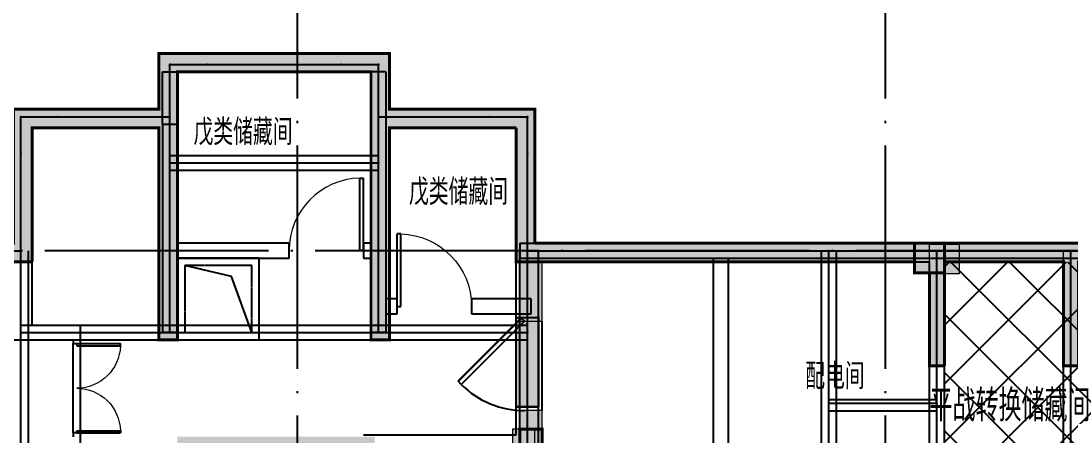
# Model space of a CAD drawing. Extents: x 290727 to 13733020, y 1731457 to 3643100.
# Drawn here: x 697470 to 711570, y 2246152 to 2251715 of the extents above; entities that cross this region are included whole.
import ezdxf

# ---------------------------------------------------------------- set-up
doc = ezdxf.new("R2010")
doc.units = 0
doc.header["$LTSCALE"] = 10
doc.header["$PDSIZE"] = 0.5
for name, pattern in [('DASH', [0.35, 0.25, -0.1]), ('DASHED', [0.75, 0.5, -0.25]), ('DOTE', [2.42, 2, -0.2, 0.02, -0.2])]:
    doc.linetypes.add(name, pattern=pattern)
doc.layers.get('0').update_dxf_attribs({"linetype": 'CONTINUOUS'})
for name, color, linetype, true_color in [('1106', 7, 'CONTINUOUS', 0x89bf5f), ('2106', 7, 'CONTINUOUS', 0x64cfcf), ('2206', 7, 'CONTINUOUS', 0x3474d4)]:
    doc.layers.add(name, color=color, linetype=linetype, true_color=true_color)
for name, color, linetype in [('21000', 5, 'CONTINUOUS'), ('BEAM_CONT', 4, 'CONTINUOUS'), ('BEAM_DASH', 144, 'DASHED'), ('COLU', 2, 'CONTINUOUS'), ('DOTE', 8, 'DOTE'), ('PUB_HATCH', 8, 'CONTINUOUS'), ('PUB_TEXT', 7, 'CONTINUOUS'), ('WALL', 255, 'CONTINUOUS'), ('WINDOW', 4, 'CONTINUOUS'), ('X-人防$0$PUB_HATCH', 8, 'CONTINUOUS'), ('主楼轴线', 8, 'CONTINUOUS'), ('作业图', 4, 'CONTINUOUS'), ('填充', 8, 'CONTINUOUS'), ('房间名称', 7, 'CONTINUOUS'), ('文字', 4, 'CONTINUOUS'), ('集水坑', 181, 'DASH')]:
    doc.layers.add(name, color=color, linetype=linetype)
for name, color, linetype, lineweight in [('_0', 7, 'CONTINUOUS', 15), ('X-人防$0$人防', 210, 'CONTINUOUS', 20), ('砼墙', 8, 'CONTINUOUS', 35)]:
    doc.layers.add(name, color=color, linetype=linetype, lineweight=lineweight)
doc.layers.add('DIM_MODI', color=6, linetype='CONTINUOUS', plot=False)
doc.layers.get('0').off()
doc.styles.add('_TCH_DIM', font='SIMPLEX', dxfattribs={"bigfont": 'GBCBIG'})
doc.styles.add('HNSJY', font='HNSJY-07', dxfattribs={"width": 0.8, "bigfont": 'HNSJY-HZ'})

# ---------------------------------------------------------------- blocks, each defined once
blk = doc.blocks.new('A$C55C93FC2')
at = {"layer": 'DOTE', "linetype": 'DOTE', "ltscale": 150}
for p, q in [((216248.6, 127235.5), (216248.6, 82642.4)), ((224148.6, 127235.5), (224148.6, 82642.4))]:
    blk.add_line(p, q, dxfattribs=at)
blk = doc.blocks.new('$DorLib2D$00000002')
for p, q in [((-0.5, 0), (-0.5, 0.4875)), ((-0.475, 0.4875), (-0.5, 0.4875)), ((-0.475, 0), (-0.475, 0.4875)), ((0.475, 0), (0.475, 0.4875)), ((0.475, 0.4875), (0.5, 0.4875)), ((0.5, 0), (0.5, 0.4875)), ((-0.5, 0), (-0.475, 0)), ((0.5, 0), (0.475, 0))]:
    blk.add_line(p, q)
at = {"lineweight": 13}
for centre, start, end in [((-0.4875, 0), 0, 88.53072), ((0.4875, 0), 91.46928, 180)]:
    blk.add_arc(centre, 0.4875, start, end, dxfattribs=at)
blk = doc.blocks.new('$DorLib2D$00000001')
for p, q in [((0.45, 0.975), (0.5, 0.975)), ((0.45, 0), (0.45, 0.975)), ((0.5, 0), (0.5, 0.975)), ((0.5, 0), (0.45, 0))]:
    blk.add_line(p, q)
at = {"lineweight": 13}
blk.add_arc((0.475, 0), 0.975, 91.4693, 180, dxfattribs=at)
blk = doc.blocks.new('X-人防$0$$DorLib2D$00000083')
for p, q in [((-0.207, 0.782), (-0.172, 0.817)), ((0.5, 0.075), (-0.207, 0.782)), ((0.5, 0.075), (0.535, 0.11))]:
    blk.add_line(p, q)
at = {"const_width": 0.025}
blk.add_lwpolyline([(0.535, 0.11), (-0.172, 0.817)], dxfattribs=at)
blk.add_arc((0.5, 0.075), 1, 135, 180)
blk = doc.blocks.new('车库建筑作业图')
at = {"layer": '_0'}
h = blk.add_hatch(color=8, dxfattribs=at)
h.dxf.hatch_style = 1
h.paths.add_polyline_path([(689020, 2238479), (689020, 2238679), (689620, 2238679), (689620, 2245230), (691870, 2245230), (691870, 2248730), (697370, 2248730), (697370, 2250530), (699320, 2250530), (699320, 2251280), (702420, 2251280), (702420, 2250530), (704370, 2250530), (704370, 2248730), (709870, 2248730), (716970, 2248730), (716970, 2250530), (718920, 2250530), (718920, 2251280), (722020, 2251280), (722020, 2250530), (723970, 2250530), (723970, 2248730), (729470, 2248730), (729470, 2243730), (730370, 2243730), (730370, 2238480), (730370, 2238230), (727870, 2238230), (727870, 2236530), (724092, 2236530), (724092, 2236780), (727620, 2236780), (727620, 2238230), (726170, 2238230), (726170, 2238480), (726870, 2238480), (726870, 2239880), (727070, 2239880), (727070, 2238480), (730120, 2238480), (730120, 2243480), (729220, 2243480), (729220, 2243530), (727820, 2243530), (727820, 2243730), (729220, 2243730), (729220, 2248480), (723720, 2248480), (723720, 2250280), (722020, 2250280), (722020, 2247430), (721770, 2247430), (721770, 2251030), (719170, 2251030), (719170, 2247430), (718920, 2247430), (718920, 2250280), (717220, 2250280), (717220, 2248480), (711670, 2248480), (711670, 2247080), (711470, 2247080), (711470, 2248480), (709870, 2248480), (709870, 2247080), (709670, 2247080), (709670, 2248480), (704120, 2248480), (704120, 2250280), (702420, 2250280), (702420, 2247430), (702170, 2247430), (702170, 2251030), (699570, 2251030), (699570, 2247430), (699320, 2247430), (699320, 2250280), (697620, 2250280), (697620, 2248480), (692120, 2248480), (692120, 2244930), (689870, 2244930), (689870, 2238479)])
h.paths.add_polyline_path([(692120, 2244130), (692120, 2243730), (693520, 2243730), (693520, 2243530), (692120, 2243530), (692120, 2243480), (691220, 2243480), (691220, 2240280), (690970, 2240280), (690970, 2243730), (691870, 2243730), (691870, 2244130)], flags=17)
h.paths.add_polyline_path([(699770, 2245930), (701970, 2245930), (701970, 2245930), (702220, 2245930), (702220, 2246130), (699570, 2246130), (699570, 2245530), (699770, 2245530)], flags=17)
h.paths.add_polyline_path([(697320, 2243480), (698270, 2243480), (698270, 2243730), (697570, 2243730), (697570, 2245530), (697320, 2245530)], flags=17)
h.paths.add_polyline_path([(704370, 2245930), (704370, 2246230), (704070, 2246230), (704070, 2245930)], flags=17)
h.paths.add_polyline_path([(711670, 2243730), (711670, 2244130), (711470, 2244130), (711470, 2243530), (713120, 2243530), (713120, 2243730)], flags=17)
h.paths.add_polyline_path([(703470, 2243480), (704370, 2243480), (704370, 2245180), (704170, 2245180), (704170, 2243730), (703470, 2243730)], flags=17)
h.paths.add_polyline_path([(709870, 2243530), (709870, 2244130), (709670, 2244130), (709670, 2243730), (708220, 2243730), (708220, 2243530)], flags=17)
h.paths.add_polyline_path([(716970, 2243480), (717870, 2243480), (717870, 2243730), (717170, 2243730), (717170, 2245180), (716970, 2245180)], flags=17)
h.paths.add_polyline_path([(719370, 2245930), (721570, 2245930), (721570, 2245530), (721770, 2245530), (721770, 2246130), (719120, 2246130), (719120, 2245930)], flags=17)
h.paths.add_polyline_path([(723070, 2243480), (724020, 2243480), (724020, 2245530), (723770, 2245530), (723770, 2243730), (723070, 2243730)], flags=17)
h.paths.add_polyline_path([(717870, 2239980), (717870, 2242230), (717620, 2242230), (717620, 2239980)], flags=17)
h.paths.add_polyline_path([(723320, 2239980), (723320, 2242230), (723070, 2242230), (723070, 2239980)], flags=17)
h.paths.add_polyline_path([(720370, 2240330), (720570, 2240330), (720570, 2238230), (719770, 2238230), (719770, 2238480), (720370, 2238480)], flags=17)
h.paths.add_polyline_path([(717270, 2245930), (717270, 2246230), (716970, 2246230), (716970, 2245930)], flags=17)
h.paths.add_polyline_path([(691370, 2238230), (690970, 2238230), (690970, 2240280), (691220, 2240280), (691220, 2238480), (691370, 2238480)], flags=17)
h.paths.add_polyline_path([(710770, 2238480), (710970, 2238480), (710970, 2238230), (710370, 2238230), (710370, 2238480), (710570, 2238480), (710570, 2239880), (710770, 2239880)], flags=16)
h.paths.add_polyline_path([(706670, 2238230), (707470, 2238230), (707470, 2239880), (707270, 2239880), (707270, 2238480), (706670, 2238480)], flags=16)
h.paths.add_polyline_path([(700770, 2238230), (701570, 2238230), (701570, 2238480), (700970, 2238480), (700970, 2240330), (700770, 2240330)], flags=17)
h.paths.add_polyline_path([(694270, 2238230), (695070, 2238230), (695070, 2238480), (694470, 2238480), (694470, 2239880), (694270, 2239880)], flags=16)
h.paths.add_polyline_path([(703720, 2239980), (703720, 2242230), (703470, 2242230), (703470, 2239980)], flags=17)
h.paths.add_polyline_path([(698270, 2240180), (698270, 2242230), (698020, 2242230), (698020, 2240180)], flags=17)
h.paths.add_polyline_path([(714670, 2238230), (713870, 2238230), (713870, 2239880), (714070, 2239880), (714070, 2238480), (714670, 2238480)], flags=16)
edge = h.paths.add_edge_path(flags=17)
edge.add_line((691220, 2240280), (691220, 2238480))
edge.add_line((691220, 2238480), (691370, 2238480))
edge.add_line((691370, 2238480), (691370, 2238230))
edge.add_line((691370, 2238230), (690970, 2238230))
edge.add_line((690970, 2238230), (690970, 2240280))
edge.add_line((714070, 2238480), (714070, 2239880))
edge.add_line((714070, 2239880), (713870, 2239880))
edge.add_line((713870, 2239880), (713870, 2238230))
edge.add_line((713870, 2238230), (714670, 2238230))
h = blk.add_hatch(color=256, dxfattribs=at)
h.dxf.hatch_style = 1
h.paths.add_polyline_path([(710070, 2248718), (710070, 2248318), (709670, 2248318), (709670, 2248718)])
h.paths.add_polyline_path([(729670, 2248737), (729670, 2248337), (729270, 2248337), (729270, 2248737)])
h.paths.add_polyline_path([(729670, 2243830), (729670, 2244230), (729270, 2244230), (729270, 2243830)])
h.paths.add_polyline_path([(710420, 2238730), (710420, 2238230), (710920, 2238230), (710920, 2238730)])
h.paths.add_polyline_path([(700470, 2238730), (700470, 2238230), (700970, 2238230), (700970, 2238730)])
h.paths.add_polyline_path([(694270, 2238730), (694270, 2238230), (694770, 2238230), (694770, 2238730)])
h.paths.add_polyline_path([(690720, 2238730), (690720, 2238230), (691220, 2238230), (691220, 2238730)])
at = {"layer": 'PUB_HATCH', "linetype": 'Continuous'}
for points in [[(699570, 2250330), (699570, 2251030), (699370, 2251030), (699370, 2250330)], [(702170, 2251030), (702170, 2248630), (702370, 2248630), (702370, 2251030)], [(704170, 2248530), (706870, 2248530), (706870, 2248730), (704170, 2248730)], [(706870, 2248730), (706870, 2248530), (714470, 2248530), (714470, 2248730)], [(702370, 2248630), (702170, 2248630), (702170, 2247880), (702370, 2247880)], [(702370, 2247880), (702170, 2247880), (702170, 2247530), (702370, 2247530)]]:
    blk.add_hatch(color=256, dxfattribs=at).paths.add_polyline_path(points)
at = {"layer": 'X-人防$0$PUB_HATCH'}
for points in [[(704170, 2248481), (704170, 2247681), (704470, 2247681), (704470, 2248481)], [(704470, 2245881), (704470, 2246481), (704170, 2246481), (704170, 2246131)]]:
    blk.add_hatch(color=256, dxfattribs=at).paths.add_polyline_path(points)
at = {"layer": '填充', "linetype": 'Continuous'}
h = blk.add_hatch(dxfattribs=at)
h.set_pattern_fill('ANSI37', color=256, scale=350, style=0)
h.set_pattern_definition([(45, (0, 0), (-392.8862, 392.8862), []), (135, (0, 0), (-392.8862, -392.8862), [])])
h.paths.add_polyline_path([(709870, 2245530), (714370, 2245530), (714370, 2248480), (709870, 2248480)])
at = {"layer": 'DIM_MODI', "linetype": 'Continuous'}
for p, q in [((699320, 2250530), (699320, 2251280)), ((699320, 2251280), (702420, 2251280)), ((702420, 2251280), (702420, 2250530)), ((697370, 2250530), (699320, 2250530)), ((702420, 2250530), (704370, 2250530)), ((704370, 2250530), (704370, 2248730)), ((704370, 2248730), (716970, 2248730))]:
    blk.add_line(p, q, dxfattribs=at)
at = {"layer": 'WALL', "linetype": 'Continuous'}
for p, q in [((699370, 2250330), (699370, 2251030)), ((699370, 2251030), (699570, 2251030)), ((699570, 2250330), (699570, 2251030)), ((702170, 2251030), (702170, 2248630)), ((702370, 2251030), (702170, 2251030)), ((702370, 2251030), (702370, 2248630)), ((699370, 2250330), (699570, 2250330)), ((699370, 2250330), (699370, 2247530)), ((699570, 2250330), (699570, 2247530)), ((701070, 2248730), (699570, 2248730)), ((699570, 2248730), (699570, 2248530)), ((701070, 2248530), (701070, 2248730)), ((702170, 2248730), (702070, 2248730)), ((702070, 2248730), (702070, 2248530)), ((704170, 2248730), (706870, 2248730)), ((704170, 2248730), (704170, 2248530)), ((706870, 2248730), (714470, 2248730)), ((699570, 2248530), (701070, 2248530)), ((702070, 2248530), (702170, 2248530)), ((702170, 2248630), (702170, 2247880)), ((702370, 2248630), (702370, 2247880)), ((704170, 2248530), (706870, 2248530)), ((706770, 2245330), (706770, 2248530)), ((706870, 2248530), (714470, 2248530)), ((706970, 2245530), (706970, 2248530)), ((702520, 2247980), (702370, 2247980)), ((702520, 2247780), (702520, 2247980)), ((704320, 2247980), (703520, 2247980)), ((703520, 2247980), (703520, 2247780)), ((704320, 2247780), (704320, 2247980)), ((702170, 2247880), (702170, 2247530)), ((702370, 2247880), (702370, 2247530)), ((702370, 2247780), (702520, 2247780)), ((703520, 2247780), (704320, 2247780)), ((697620, 2247630), (698270, 2247630)), ((698270, 2247380), (698270, 2247630)), ((695820, 2247430), (697520, 2247430)), ((697520, 2247430), (698170, 2247430)), ((698170, 2247430), (698170, 2247380)), ((699570, 2247530), (699370, 2247530)), ((702370, 2247530), (702170, 2247530)), ((698170, 2247380), (698270, 2247380)), ((698270, 2246180), (698170, 2246180)), ((698170, 2246180), (698170, 2246130)), ((698270, 2245930), (698270, 2246180))]:
    blk.add_line(p, q, dxfattribs=at)
at = {"layer": 'WALL'}
for p in [(697420, 2248480), (697620, 2247630)]:
    blk.add_line(p, (697620, 2248480), dxfattribs=at)
at = {"layer": 'WINDOW', "color": 7}
for p, q in [((704170, 2246481), (704170, 2247681)), ((704470, 2246481), (704470, 2247681))]:
    blk.add_line(p, q, dxfattribs=at)
at = {"layer": 'WINDOW', "linetype": 'Continuous'}
for p, q in [((698170, 2246180), (698170, 2247380)), ((698270, 2246180), (698270, 2247380))]:
    blk.add_line(p, q, dxfattribs=at)
at = {"layer": 'X-人防$0$人防', "color": 6, "linetype": 'Continuous'}
for p, q in [((709670, 2245331), (709670, 2248631)), ((709670, 2248631), (709870, 2248631)), ((709870, 2245531), (709870, 2248631)), ((711470, 2245531), (711470, 2248631)), ((711470, 2248631), (711670, 2248631))]:
    blk.add_line(p, q, dxfattribs=at)
at = {"layer": 'X-人防$0$人防', "color": 6}
for p, q in [((704170, 2248481), (704170, 2247681)), ((704470, 2248481), (704170, 2248481)), ((704470, 2247681), (704470, 2248481)), ((704170, 2247681), (704470, 2247681)), ((704470, 2246481), (704170, 2246481)), ((704170, 2246481), (704170, 2246131)), ((704470, 2245881), (704470, 2246481))]:
    blk.add_line(p, q, dxfattribs=at)
at = {"layer": '主楼轴线', "linetype": 'DOTE', "ltscale": 150}
blk.add_line((690532, 2248630), (732553, 2248630), dxfattribs=at)
blk.add_line((690532, 2248630), (732553, 2248630), dxfattribs=at)
at = {"layer": '砼墙', "lineweight": 0}
for points in [[(689020, 2238479), (689020, 2238679), (689620, 2238679), (689620, 2245230), (691870, 2245230), (691870, 2248730), (697370, 2248730), (697370, 2250530), (699320, 2250530), (699320, 2251280), (702420, 2251280), (702420, 2250530), (704370, 2250530), (704370, 2248730), (709870, 2248730), (716970, 2248730), (716970, 2250530), (718920, 2250530), (718920, 2251280), (722020, 2251280), (722020, 2250530), (723970, 2250530)], [(711670, 2247080), (711470, 2247080), (711470, 2248480), (709870, 2248480), (709870, 2247080), (709670, 2247080), (709670, 2248480), (704120, 2248480), (704120, 2250280), (702420, 2250280), (702420, 2247430), (702170, 2247430), (702170, 2251030), (699570, 2251030), (699570, 2247430), (699320, 2247430), (699320, 2250280), (697620, 2250280), (697620, 2248480), (692120, 2248480)]]:
    blk.add_lwpolyline(points, dxfattribs=at)
for points in [[(710070, 2248718), (710070, 2248318), (709670, 2248318), (709670, 2248718)], [(704370, 2245930), (704370, 2246230), (704070, 2246230), (704070, 2245930)]]:
    blk.add_lwpolyline(points, close=True, dxfattribs=at)
at = {"layer": '集水坑', "linetype": 'ByBlock'}
blk.add_lwpolyline([(700670, 2248530), (699570, 2248530), (699570, 2247430), (700670, 2247430)], close=True, dxfattribs=at)
at = {"layer": '集水坑', "linetype": 'DASH'}
blk.add_lwpolyline([(700570, 2248430), (699670, 2248430), (699670, 2247530), (700570, 2247530)], close=True, dxfattribs=at)
at = {"layer": '集水坑', "linetype": 'ByBlock'}
blk.add_lwpolyline([(700570, 2247530), (700298, 2248280), (699670, 2248430)], dxfattribs=at)
at = {"layer": 'WINDOW', "linetype": 'Continuous'}
for name, p, xscale, yscale, zscale, rotation in [('$DorLib2D$00000001', (701570, 2248630), 999.9999999999981, 999.9999999999981, 999.9999999999981, 359.9999967113982), ('$DorLib2D$00000001', (703020, 2247880), -1000, 1000, -1000, 0.0001082647626748922), ('$DorLib2D$00000002', (698220, 2246780), -1200, 1200, 1200, 270)]:
    blk.add_blockref(name, p, dxfattribs=dict(at, xscale=xscale, yscale=yscale, zscale=zscale, rotation=rotation))
at = {"layer": 'WINDOW', "color": 7, "xscale": 1200, "yscale": 1200, "zscale": 1200, "rotation": 89.99951852986895}
blk.add_blockref('X-人防$0$$DorLib2D$00000083', (704320, 2247081), dxfattribs=at)
at = {"layer": '文字', "linetype": 'Continuous'}
blk.add_blockref('A$C55C93FC2', (484928, 2126437), dxfattribs=at)
at = {"layer": 'PUB_TEXT', "style": '_TCH_DIM'}
blk.add_text('平战转换储藏间', height=428.9, dxfattribs=at).set_placement((709670, 2246334))
at = {"layer": '房间名称', "style": 'HNSJY', "width": 0.8}
for s, p in [('戊类储藏间', (699787, 2250047)), ('戊类储藏间', (702680, 2249243)), ('配电间', (708001, 2246767))]:
    blk.add_text(s, height=350, rotation=360, dxfattribs=at).set_placement(p)
blk = doc.blocks.new('人防-l')
at = {"layer": '21000'}
blk.add_hatch(color=0, dxfattribs=at).paths.add_polyline_path([(856012, -886834), (856012, -885634), (856312, -885634), (856312, -886834)])
at = {"layer": '2106'}
for points in [[(861762, -884634), (861362, -884634), (861362, -885034), (861762, -885034)], [(856362, -887134), (856062, -887134), (856062, -887434), (856362, -887434)]]:
    blk.add_hatch(color=0, dxfattribs=at).paths.add_polyline_path(points)
at = {"color": 0}
for p, q in [((851362, -882234), (851862, -882234)), ((851362, -882934), (851362, -882234)), ((851862, -882234), (853662, -882234)), ((853662, -882234), (854162, -882234)), ((854162, -882934), (854162, -882234)), ((849362, -882934), (849862, -882934)), ((849362, -883433), (849362, -882934)), ((849862, -882934), (851362, -882934)), ((851362, -883554), (851362, -882934)), ((854162, -882934), (855662, -882934)), ((854162, -883554), (854162, -882934)), ((855662, -882934), (856162, -882934)), ((856162, -883433), (856162, -882934)), ((849362, -884734), (849362, -883433)), ((856162, -884734), (856162, -883433)), ((851362, -885834), (851362, -883554)), ((851362, -883554), (854162, -883554)), ((854162, -885834), (854162, -883554)), ((845312, -884734), (849362, -884734)), ((849362, -885834), (849362, -884734)), ((856162, -884734), (860212, -884734)), ((856162, -885834), (856162, -884734)), ((860212, -884734), (861162, -884734)), ((860212, -886784), (860212, -884734)), ((861162, -884734), (861662, -884734)), ((861662, -886284), (861662, -884734)), ((861662, -884734), (863462, -884734)), ((863462, -884734), (866362, -884734)), ((863462, -886284), (863462, -884734)), ((849362, -885834), (851362, -885834)), ((849362, -887834), (849362, -885834)), ((851362, -885834), (854162, -885834)), ((854162, -885834), (856162, -885834)), ((856162, -887334), (856162, -885834)), ((861662, -886784), (861662, -886284)), ((863462, -889234), (863462, -886284)), ((860212, -886784), (861662, -886784)), ((860212, -889734), (860212, -886784)), ((861662, -889234), (861662, -886784))]:
    blk.add_line(p, q, dxfattribs=at)
for p in [(851362, -882234), (851862, -882234), (853662, -882234), (854162, -882234), (849362, -882934), (849862, -882934), (851362, -882934), (854162, -882934), (855662, -882934), (856162, -882934), (849362, -883433), (856162, -883433), (851362, -883554), (854162, -883554), (849362, -884734), (856162, -884734), (860212, -884734), (861162, -884734), (861662, -884734), (863462, -884734), (849362, -885834), (851362, -885834), (854162, -885834), (856162, -885834), (861662, -886284), (863462, -886284), (860212, -886784), (861662, -886784)]:
    blk.add_point(p, dxfattribs=at)
at = {"layer": '1106', "color": 0}
for p, q in [((851212, -882084), (851862, -882084)), ((851212, -882834), (851212, -882084)), ((851862, -882084), (853662, -882084)), ((853662, -882084), (854312, -882084)), ((854312, -882834), (854312, -882084)), ((851462, -882334), (851862, -882334)), ((851462, -882934), (851462, -882334)), ((851862, -882334), (853662, -882334)), ((853662, -882334), (854062, -882334)), ((854062, -882934), (854062, -882334)), ((849262, -882834), (849862, -882834)), ((849862, -882834), (851212, -882834)), ((851462, -883554), (851462, -882934)), ((854062, -883554), (854062, -882934)), ((854312, -882834), (855662, -882834)), ((855662, -882834), (856262, -882834)), ((856262, -883433), (856262, -882834)), ((849512, -883084), (849862, -883084)), ((849512, -883433), (849512, -883084)), ((849862, -883084), (851212, -883084)), ((851212, -883554), (851212, -883084)), ((854312, -883084), (855662, -883084)), ((854312, -883554), (854312, -883084)), ((855662, -883084), (856012, -883084)), ((856012, -883433), (856012, -883084)), ((849512, -884884), (849512, -883433)), ((856012, -884734), (856012, -883433)), ((856262, -884634), (856262, -883433)), ((851212, -885834), (851212, -883554)), ((851462, -885834), (851462, -883554)), ((854062, -885834), (854062, -883554)), ((854312, -885834), (854312, -883554)), ((856262, -884634), (860212, -884634)), ((860212, -884634), (861162, -884634)), ((861162, -884634), (861662, -884634)), ((861662, -884634), (863462, -884634)), ((863462, -884634), (866362, -884634)), ((856012, -885834), (856012, -884734)), ((845312, -884884), (849512, -884884)), ((856312, -884884), (860212, -884884)), ((856312, -885834), (856312, -884884)), ((860212, -884884), (861162, -884884)), ((861162, -884884), (861562, -884884)), ((861562, -886284), (861562, -884884)), ((861762, -886284), (861762, -884884)), ((861762, -884884), (863362, -884884)), ((863362, -886284), (863362, -884884)), ((856012, -885634), (856312, -885634)), ((856012, -887209), (856012, -885834)), ((856312, -887459), (856312, -885834)), ((856012, -886834), (856312, -886834)), ((853962, -887209), (856012, -887209))]:
    blk.add_line(p, q, dxfattribs=at)
at = {"layer": '21000', "color": 0, "linetype": 'Continuous'}
blk.add_lwpolyline([(856012, -886834), (856012, -885634), (856312, -885634), (856312, -886834)], close=True, dxfattribs=at)
at = {"layer": '2106', "color": 0, "linetype": 'Continuous'}
for points in [[(861762, -884634), (861362, -884634), (861362, -885034), (861762, -885034)], [(856362, -887134), (856062, -887134), (856062, -887434), (856362, -887434)]]:
    blk.add_lwpolyline(points, close=True, dxfattribs=at)
at = {"layer": '2206', "color": 0}
for p, q in [((851362, -883454), (854162, -883454)), ((851362, -883454), (854162, -883454)), ((851362, -883654), (854162, -883654)), ((849462, -885834), (849462, -884734)), ((856062, -885834), (856062, -884734)), ((856062, -885834), (856062, -884734)), ((856312, -885834), (856312, -884734)), ((860112, -886784), (860112, -884734)), ((860112, -886784), (860112, -884734)), ((860312, -886784), (860312, -884734)), ((849362, -885734), (851362, -885734)), ((849362, -885734), (851362, -885734)), ((851362, -885734), (854162, -885734)), ((851362, -885734), (854162, -885734)), ((854162, -885734), (856162, -885734)), ((854162, -885734), (856162, -885734)), ((849462, -887834), (849462, -885834)), ((856062, -887334), (856062, -885834)), ((856062, -887334), (856062, -885834)), ((856312, -887334), (856312, -885834)), ((849362, -885934), (851362, -885934)), ((851362, -885934), (854162, -885934)), ((854162, -885934), (856162, -885934)), ((861562, -886784), (861562, -886284)), ((861562, -886784), (861562, -886284)), ((861762, -886784), (861762, -886284)), ((863362, -889234), (863362, -886284)), ((863362, -889234), (863362, -886284)), ((860212, -886734), (861662, -886734)), ((860212, -886734), (861662, -886734)), ((860112, -889734), (860112, -886784)), ((860112, -889734), (860112, -886784)), ((860212, -886884), (861662, -886884)), ((860312, -889734), (860312, -886784)), ((861562, -889234), (861562, -886784)), ((861562, -889234), (861562, -886784)), ((861762, -889234), (861762, -886784))]:
    blk.add_line(p, q, dxfattribs=at)
blk = doc.blocks.new('梁图-10.22')
at = {"color": 0}
blk.add_lwpolyline([(-1386766, 294758), (-1388716, 294758), (-1388716, 295508), (-1391816, 295508), (-1391816, 294758), (-1393766, 294758), (-1393766, 292958), (-1406366, 292958), (-1406366, 294758), (-1408316, 294758), (-1408316, 295508), (-1411416, 295508), (-1411416, 294758), (-1413366, 294758), (-1413366, 292958), (-1418866, 292958), (-1418866, 287960), (-1419766, 287958), (-1419766, 282458), (-1380366, 282457), (-1380366, 287958), (-1381266, 287958), (-1381266, 292958), (-1386766, 292958), (-1386766, 294758)], dxfattribs=at)
at = {"layer": 'BEAM_CONT', "color": 0, "lineweight": 18}
for p, q in [((-1408566, 294138), (-1411166, 294138)), ((-1411166, 293938), (-1408566, 293938)), ((-1413166, 291858), (-1413166, 292708)), ((-1411416, 291858), (-1413166, 291858)), ((-1408566, 291858), (-1411166, 291858))]:
    blk.add_line(p, q, dxfattribs=at)
at = {"layer": 'BEAM_DASH', "color": 0, "lineweight": 18}
for p, q in [((-1402516, 292858), (-1402516, 290808)), ((-1406566, 292708), (-1406566, 291858)), ((-1406316, 291758), (-1406316, 292708)), ((-1402316, 290808), (-1402316, 292708)), ((-1406566, 291858), (-1408316, 291858)), ((-1406316, 290458), (-1406316, 291758)), ((-1413166, 291658), (-1411416, 291658)), ((-1413166, 289758), (-1413166, 291658)), ((-1411166, 291658), (-1408566, 291658)), ((-1408316, 291658), (-1406566, 291658)), ((-1406566, 291658), (-1406566, 290458)), ((-1401066, 291308), (-1401066, 290808)), ((-1400866, 290808), (-1400866, 291308)), ((-1399266, 291308), (-1399266, 288358)), ((-1402516, 290808), (-1402516, 287958)), ((-1401066, 290858), (-1402316, 290858)), ((-1402316, 287958), (-1402316, 290808)), ((-1401066, 290808), (-1401066, 288358)), ((-1400866, 288358), (-1400866, 290808)), ((-1402316, 290708), (-1401066, 290708))]:
    blk.add_line(p, q, dxfattribs=at)
at = {"layer": 'COLU', "color": 0, "const_width": 40}
for points in [[(-1400866, 292958), (-1401266, 292958), (-1401266, 292558), (-1400866, 292558)], [(-1406266, 290458), (-1406566, 290458), (-1406566, 290158), (-1406266, 290158)]]:
    blk.add_lwpolyline(points, close=True, dxfattribs=at)
at = {"layer": 'WALL', "color": 0, "const_width": 40}
for points in [[(-1406366, 292958), (-1406366, 294758), (-1408316, 294758), (-1408316, 295508), (-1411416, 295508), (-1411416, 294758), (-1413366, 294758), (-1413366, 292958), (-1418466, 292958)], [(-1413116, 292708), (-1413116, 294508), (-1411416, 294508), (-1411416, 291658), (-1411166, 291658), (-1411166, 295258), (-1408566, 295258), (-1408566, 291658), (-1408316, 291658), (-1408316, 294508), (-1406616, 294508)], [(-1400866, 292708), (-1399266, 292708), (-1399266, 291308), (-1399066, 291308), (-1399066, 292708), (-1393516, 292708), (-1393516, 294508), (-1391816, 294508), (-1391816, 291658), (-1391566, 291658), (-1391566, 295258), (-1388966, 295258), (-1388966, 291658), (-1388716, 291658), (-1388716, 294508), (-1387016, 294508), (-1387016, 292708), (-1381666, 292708)], [(-1393766, 294758), (-1393766, 292958), (-1400866, 292958)], [(-1406616, 294508), (-1406616, 292708), (-1401266, 292708)], [(-1401266, 292958), (-1406366, 292958)], [(-1418466, 292708), (-1413116, 292708)], [(-1401066, 292558), (-1401066, 291308), (-1400866, 291308)], [(-1400866, 291308), (-1400866, 292558)]]:
    blk.add_lwpolyline(points, dxfattribs=at)

msp = doc.modelspace()

# ---------------------------------------------------------------- block references
at = {"layer": '作业图', "color": 8, "linetype": 'ByBlock', "extrusion": (8.37508e-20, 6.90696e-07, 1)}
msp.add_blockref('梁图-10.22', (2110736, 1955772, 0), dxfattribs=at)
at = {"layer": '作业图', "linetype": 'Continuous'}
msp.add_blockref('车库建筑作业图', (0, 0), dxfattribs=at)
at = {"layer": '作业图', "color": 8, "linetype": 'ByBlock'}
msp.add_blockref('人防-l', (-151892, 3133363), dxfattribs=at)

doc.saveas('drawing.dxf')
